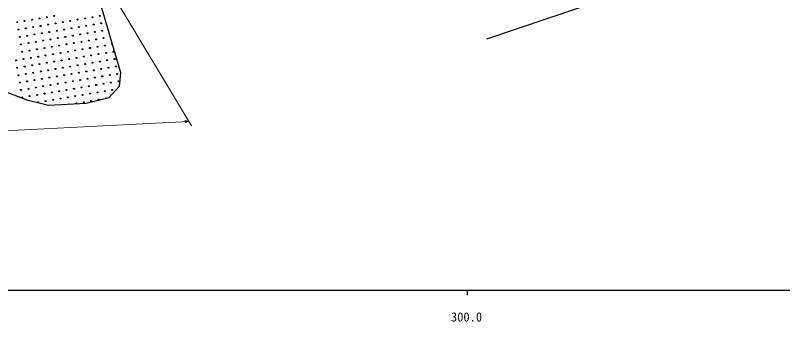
# Model space of a CAD drawing. Units: millimetres, scale not verified. Extents: x 40000 to 680000, y 20000 to 380000.
# Drawn here: x 277586 to 431080, y 198715 to 259974 of the extents above; entities that cross this region are included whole.
import ezdxf
from ezdxf.enums import TextEntityAlignment as Align

# ---------------------------------------------------------------- set-up
doc = ezdxf.new("R2010")
doc.units = ezdxf.units.MM
doc.header["$LTSCALE"] = 1000
for name, color, linetype, lineweight in [('M-BGD', 7, 'Continuous', 25), ('M-BGD-HTXT', 7, 'Continuous', 13), ('M-TTL-BAND', 7, 'Continuous', 25)]:
    doc.layers.add(name, color=color, linetype=linetype, lineweight=lineweight)
doc.styles.add('ＭＳ ゴシック', font='')
doc.styles.get('ＭＳ ゴシック').set_extended_font_data('MS Gothic')

msp = doc.modelspace()

# ---------------------------------------------------------------- linework, layer by layer
at = {"layer": 'M-BGD'}
for p, q in [((291499, 272926), (298651, 248518)), ((371899, 255255), (399845, 264732)), ((280163, 242962), (259171, 250896)), ((298651, 248518), (298338, 245743)), ((298338, 245743), (296266, 243476)), ((284189, 241945), (280163, 242962)), ((296266, 243476), (291772, 242336)), ((291772, 242336), (284189, 241945))]:
    msp.add_line(p, q, dxfattribs=at)
for centre in [(282403, 259355), (283882, 259603), (285362, 259851), (291527, 259362), (293007, 259610), (294486, 259858), (277965, 258611), (279444, 258859), (280924, 259107), (282651, 257876), (284130, 258123), (285610, 258371), (287089, 258619), (288568, 258867), (290048, 259115), (291775, 257883), (293254, 258131), (294734, 258379), (278213, 257132), (279692, 257380), (281172, 257628), (282899, 256396), (284378, 256644), (285857, 256892), (287337, 257140), (288816, 257387), (290296, 257635), (292023, 256404), (293502, 256651), (294982, 256899), (278461, 255653), (279940, 255901), (281419, 256148), (283147, 254917), (284626, 255165), (286105, 255412), (287585, 255660), (289064, 255908), (290543, 256156), (292271, 254924), (293750, 255172), (295229, 255420), (278708, 254173), (280188, 254421), (281667, 254669), (281915, 253190), (283394, 253437), (284874, 253685), (286353, 253933), (287833, 254181), (289312, 254429), (290791, 254676), (291039, 253197), (292518, 253445), (293998, 253693), (295477, 253941), (278956, 252694), (280436, 252942), (282163, 251710), (283642, 251958), (285122, 252206), (286601, 252454), (288080, 252701), (289560, 252949), (291287, 251718), (292766, 251965), (294246, 252213), (295725, 252461), (297204, 252709), (277725, 250967), (279204, 251215), (280683, 251462), (282411, 250231), (283890, 250479), (285369, 250726), (286849, 250974), (288328, 251222), (289808, 251470), (291535, 250238), (293014, 250486), (294494, 250734), (295973, 250982), (297452, 251230), (277972, 249487), (279452, 249735), (280931, 249983), (282658, 248751), (284138, 248999), (285617, 249247), (287097, 249495), (288576, 249743), (290055, 249990), (291783, 248759), (293262, 249007), (294741, 249255), (296221, 249502), (297700, 249750), (278220, 248008), (279700, 248256), (281179, 248504), (282906, 247272), (284386, 247520), (285865, 247768), (287344, 248015), (288824, 248263), (290303, 248511), (290551, 247032), (292030, 247280), (293510, 247527), (294989, 247775), (296469, 248023), (297948, 248271), (278468, 246529), (279947, 246776), (281427, 247024), (281675, 245545), (283154, 245793), (284633, 246040), (286113, 246288), (287592, 246536), (289072, 246784), (290799, 245552), (292278, 245800), (293758, 246048), (295237, 246296), (296716, 246544), (298196, 246791), (278716, 245049), (280195, 245297), (281922, 244065), (283402, 244313), (284881, 244561), (286361, 244809), (287840, 245057), (289319, 245304), (291047, 244073), (292526, 244321), (294005, 244569), (295485, 244816), (296964, 245064), (278964, 243570), (280443, 243818), (282170, 242586), (283650, 242834), (285129, 243082), (286608, 243329), (288088, 243577), (289567, 243825), (291294, 242594), (292774, 242841), (294253, 243089), (289815, 242346)]:
    msp.add_circle(centre, 99.5, dxfattribs=at)
for centre, start, end in [((296957, 254188), 88.08444, 304.57677), ((295733, 243337), 16.23653, 192.21715), ((288336, 242098), 40.90455, 144.99783)]:
    msp.add_arc(centre, 99.5, start, end, dxfattribs=at)
at = {"layer": 'M-BGD-HTXT'}
for p, q in [((312818, 237910), (282320, 288756)), ((225116, 234346), (312304, 238767))]:
    msp.add_line(p, q, dxfattribs=at)
for points in [[(312304, 238767), (311545, 238917), (311564, 238542)], [(312150, 238760), (311608, 238601), (311595, 238863)], [(312075, 238756), (311635, 238630), (311624, 238836)], [(311999, 238752), (311662, 238660), (311654, 238810)], [(311924, 238748), (311688, 238689), (311683, 238783)]]:
    msp.add_lwpolyline(points, close=True, dxfattribs=at)
for points in [[(312227, 238764), (311582, 238571), (311565, 238890), (312225, 238763)], [(311714, 238737), (311847, 238744), (311715, 238719), (311713, 238756), (311847, 238744)]]:
    msp.add_lwpolyline(points, dxfattribs=at)
at = {"layer": 'M-TTL-BAND'}
for p, q in [((40000, 205000), (579000, 205000)), ((368000, 205000), (368000, 204000))]:
    msp.add_line(p, q, dxfattribs=at)

# ---------------------------------------------------------------- texts
at = {"layer": 'M-TTL-BAND', "style": 'ＭＳ ゴシック'}
msp.add_text('300.0', height=1833, dxfattribs=at).set_placement((367844, 198195), align=Align.BOTTOM_CENTER)

doc.saveas('drawing.dxf')
